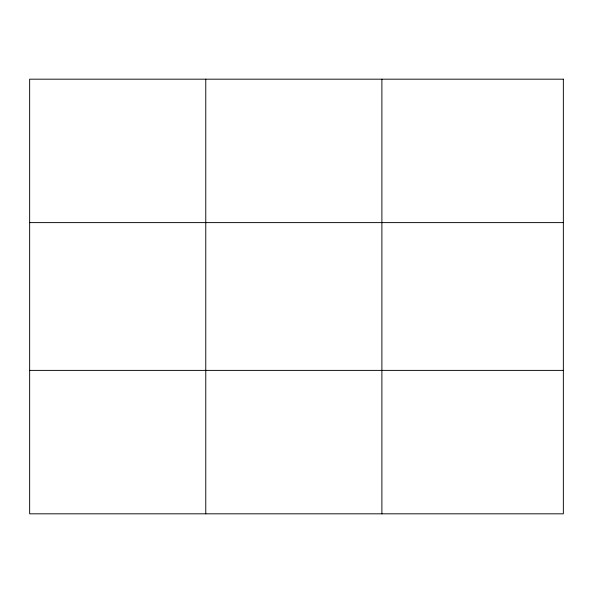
<?xml version="1.0" encoding="UTF-8"?>
<svg xmlns="http://www.w3.org/2000/svg" width="593" height="593" viewBox="0 0 593 593"><rect width="100%" height="100%" fill="white"/><g stroke="black" fill="none" stroke-linecap="round" stroke-linejoin="round"><path stroke-width="0.89" d="M205.771 79.18L205.771 513.82M381.892 79.18L381.892 513.82M29.65 222.612L563.35 222.612M29.65 370.388L563.35 370.388M563.35 79.18L563.35 513.82L29.65 513.82L29.65 79.18L563.35 79.18"/></g></svg>
